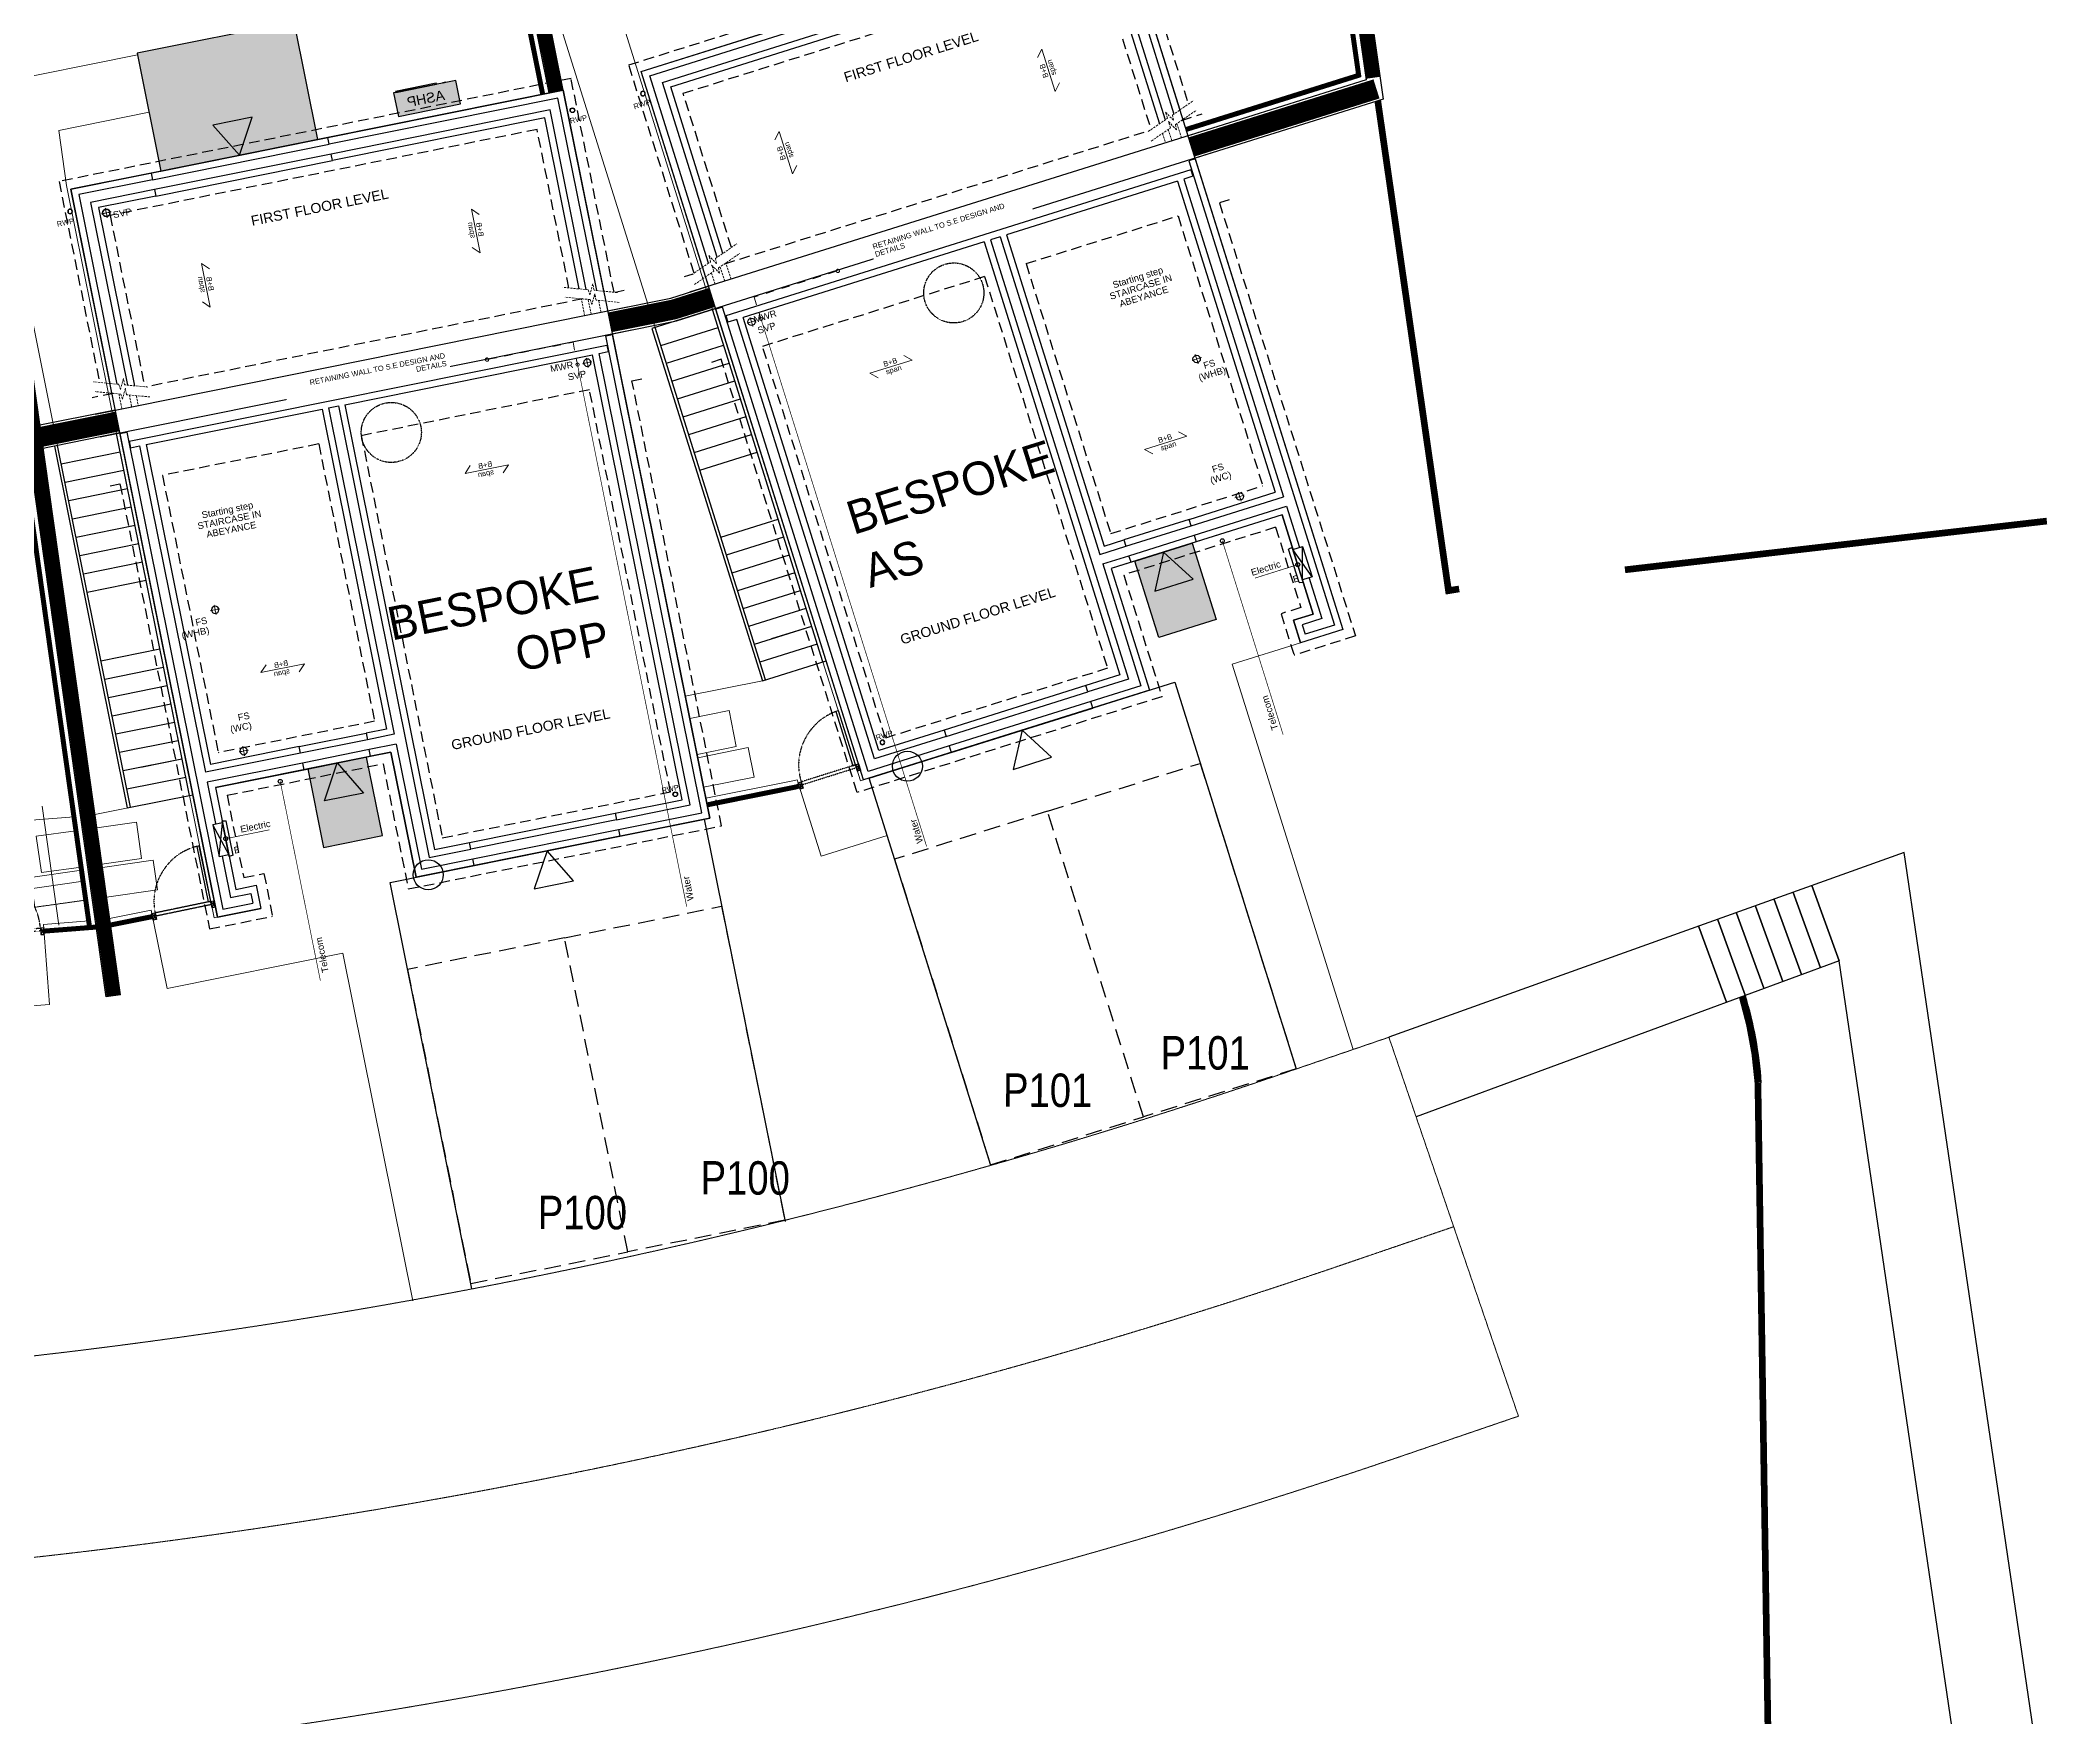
# Model space of a CAD drawing. Extents: x 287880777 to 288144713, y 62793326 to 63089570.
# Drawn here: x 288114459 to 288144713, y 62825629 to 62850759 of the extents above; entities that cross this region are included whole.
import ezdxf

# ---------------------------------------------------------------- set-up
doc = ezdxf.new("R2010")
doc.units = 0
doc.set_wipeout_variables(frame=1)
for name, pattern in [('CENTER', [2, 1.25, -0.25, 0.25, -0.25]), ('CENTER2', [28.575, 19.05, -3.175, 3.175, -3.175]), ('Dash', [6.35, 3.175, -3.175]), ('DASHED', [1.4, 0.7, -0.7]), ('DASHED2', [0.375, 0.25, -0.125]), ('HIDDEN', [9.525, 6.35, -3.175])]:
    doc.linetypes.add(name, pattern=pattern)
doc.layers.get('0').update_dxf_attribs({"color": 252})
for name, color, linetype, true_color in [('DD Boundary - Post and Wire fence', 140, 'Continuous', 0x06bfff), ('NAR DOOR OPENINGS', 140, 'Continuous', 0x00bfff), ('NAR EV CHARGING POINT', 3, 'Continuous', 0x00ff00), ('NAR HOUSE TYPE NAMES', 1, 'Continuous', 0xff0000), ('Wain-Services Run (Water', 145, 'Continuous', 0x3481b8)]:
    doc.layers.add(name, color=color, linetype=linetype, true_color=true_color)
for name, color, linetype in [('DD900_BOUNDARY FENCE 1800mm', 6, 'Continuous'), ('DD901_BANK PROPOSED', 74, 'Continuous'), ('DD904_PATHS', 2, 'Continuous'), ('NAR CYCLE STORES', 2, 'DASHED'), ('NAR DETAIL', 2, 'Continuous'), ('NAR EXTERNAL STEPS', 10, 'Continuous'), ('NAR EXTERNAL WALLS', 2, 'Continuous'), ('NAR PARKING', 7, 'DASHED2'), ('NAR PATIO', 3, 'Continuous'), ('NAR PRIVATE DRIVE', 6, 'Continuous'), ('NAR PRIVATE PATH HATCH', 8, 'Continuous'), ('NAR_SUBS_PLANS', 7, 'Continuous'), ('Wain-Drainage Foul', 6, 'Continuous'), ('Wain-Drainage Foul Text', 2, 'Continuous'), ('Wain-Electrics', 3, 'Continuous'), ('Wain-Foundation acessories', 9, 'Continuous'), ('Wain-Foundation Line', 9, 'Continuous'), ('Wain-Meter box', 9, 'Continuous'), ('Wain-RWP', 9, 'Continuous'), ('Wain-Services Run (Electric)', 10, 'Continuous'), ('Wain-Services Run (Telecom)', 190, 'Continuous'), ('Wain-Stair 1', 2, 'Continuous'), ('Wain-Stair numbers', 9, 'Continuous'), ('Wain-Wall (External)', 4, 'Continuous')]:
    doc.layers.add(name, color=color, linetype=linetype)
for name, color, linetype, lineweight in [('EXP - HIGHWAY CENTRELINE', 3, 'CENTER2', 18), ('EXP - PRIVATE CHANNEL', 3, 'DASHED2', 9), ('NAR BIN STORAGE', 2, 'Continuous', 0), ('NAR CBF', 34, 'FENCELINE2', 0), ('NAR M4(2)', 94, 'Continuous', 30), ('NAR PATHS', 3, 'Continuous', 0), ('Wain-Text', 2, 'Continuous', 25)]:
    doc.layers.add(name, color=color, linetype=linetype, lineweight=lineweight)
for name, color, linetype, lineweight, true_color in [('NAR Retaining Wall', 222, 'Continuous', 13, 0xcc0099), ('Wain-Mains Water Riser', 152, 'Continuous', 25, 0x2776bb), ('Wain-Mains Water Riser Text', 152, 'Continuous', 25, 0x2776bb)]:
    doc.layers.add(name, color=color, linetype=linetype, lineweight=lineweight, true_color=true_color)
doc.styles.add('DD Arial Narrow', font='ARIALN.TTF', dxfattribs={"height": 100})
doc.styles.get("Standard").update_dxf_attribs({"font": 'arial.ttf'})
doc.styles.add('XREF - ARCHITECT LAYOUT$0$DD Arial Narrow', font='ARIALN.TTF', dxfattribs={"height": 100})
doc.linetypes.add('FENCELINE2', pattern='A,0.25,-0.1,[132,ltypeshp.shx,S=0.1,R=0,X=-0.1,Y=0],-0.1,1', length=1.45)

# ---------------------------------------------------------------- blocks, each defined once
blk = doc.blocks.new('Drainage Pipe')
at = {"linetype": 'CENTER', "lineweight": 13, "ltscale": 20}
for p, q in [((-41681, 78687), (-41831, 78687)), ((-41756, 78762), (-41756, 78612))]:
    blk.add_line(p, q, dxfattribs=at)
blk.add_circle((-41756, 78687), 55)
blk = doc.blocks.new('RWP')
for radius in [35, 31.5]:
    blk.add_circle((35, 35), radius)
blk = doc.blocks.new('Span symbol - Beam & block')
at = {"linetype": 'Continuous', "lineweight": 13}
for p, q in [((-5342, 71790), (-6007, 71790)), ((-6007, 71790), (-5906, 71689)), ((-5442, 71890), (-5342, 71790))]:
    blk.add_line(p, q, dxfattribs=at)
at = {"insert": (-5770, 71896), "char_height": 80, "attachment_point": 1, "line_spacing_factor": 0.9}
blk.add_mtext('B+B\\Pspan', dxfattribs=at)
blk = doc.blocks.new('ASHP')
at = {"transparency": 33554457}
h = blk.add_hatch(color=256, dxfattribs=at)
h.dxf.hatch_style = 1
h.paths.add_polyline_path([(548853, -2506), (548853, -2866), (547903, -2866), (547903, -2506)])
at = {"flags": 128}
blk.add_lwpolyline([(548853, -2506), (548853, -2866), (547903, -2866), (547903, -2506)], close=True, dxfattribs=at)
for points in [[(548098, -2496), (548058, -2496), (548058, -2506), (548098, -2506)], [(548199, -2488), (548821, -2488), (548821, -2506), (548199, -2506)]]:
    blk.add_lwpolyline(points, close=True)
at = {"layer": 'Wain-Electrics', "lineweight": 0, "insert": (548112, -2609), "char_height": 150, "width": 2397.38, "attachment_point": 1, "line_spacing_factor": 0.9}
blk.add_mtext('\\A1;ASHP ', dxfattribs=at)
at = {"layer": 'Wain-Text', "lineweight": 0, "insert": (548112, -2609), "char_height": 150, "width": 2397.38, "attachment_point": 1, "line_spacing_factor": 0.9}
blk.add_mtext('\\A1;ASHP ', dxfattribs=at)
blk = doc.blocks.new('A$Cee92f38c')
at = {"layer": 'NAR M4(2)', "ltscale": 10, "transparency": 33554585}
h = blk.add_hatch(color=256, dxfattribs=at)
h.dxf.hatch_style = 1
h.paths.add_polyline_path([(0, 1.2), (0.9, 1.2), (0.9, 0), (0, 0)])
at = {"layer": 'NAR M4(2)', "ltscale": 0.25}
blk.add_lwpolyline([(0, 1.2), (0, 0), (0.9, 0), (0.9, 1.2)], close=True, dxfattribs=at)
blk = doc.blocks.new('A$C3d9247a0')
at = {"layer": 'NAR DOOR OPENINGS', "transparency": 33554610}
h = blk.add_hatch(color=256, dxfattribs=at)
h.dxf.hatch_style = 1
h.paths.add_polyline_path([(450, 1200), (150, 680), (750, 680)])
at = {"layer": 'NAR DOOR OPENINGS'}
blk.add_lwpolyline([(450, 1200), (150, 680), (750, 680)], close=True, dxfattribs=at)
at = {"layer": 'NAR M4(2)', "ltscale": 10, "transparency": 33554585, "xscale": -1000, "yscale": 1000, "zscale": 1000}
blk.add_blockref('A$Cee92f38c', (900, 0), dxfattribs=at)
blk = doc.blocks.new('A$C324e72f9')
at = {"layer": 'NAR DOOR OPENINGS', "transparency": 33554610}
h = blk.add_hatch(color=256, dxfattribs=at)
h.dxf.hatch_style = 1
h.paths.add_polyline_path([(1200, 0), (900, 520), (1500, 520)])
at = {"layer": 'NAR PRIVATE PATH HATCH', "transparency": 33554597}
h = blk.add_hatch(color=256, dxfattribs=at)
h.dxf.hatch_style = 1
h.paths.add_polyline_path([(2400, 0), (0, 0), (0, 1800), (2400, 1800)])
at = {"layer": 'NAR DOOR OPENINGS'}
blk.add_lwpolyline([(1200, 0), (900, 520), (1500, 520)], close=True, dxfattribs=at)
at = {"layer": 'NAR PATIO'}
blk.add_lwpolyline([(2400, 0), (0, 0), (0, 1800), (2400, 1800)], close=True, dxfattribs=at)
blk = doc.blocks.new('Wall mounted meter - Electric (Plan)')
blk.add_wipeout([(-7157, 85115), (-7157, 84635), (-7007, 84635), (-7007, 85115)])
for p, q in [((-7217, 85137), (-7157, 85147)), ((-7217, 85137), (-7217, 84613)), ((-7157, 85147), (-7157, 84603)), ((-7007, 85115), (-7157, 85115)), ((-7007, 84635), (-7007, 85115)), ((-7157, 84603), (-7217, 84613)), ((-7157, 84635), (-7007, 84635))]:
    blk.add_line(p, q)
at = {"color": 9}
for p, q in [((-7157, 85115), (-7007, 84635)), ((-7007, 85115), (-7157, 84635))]:
    blk.add_line(p, q, dxfattribs=at)
at = {"lineweight": 0, "insert": (-7368, 85117), "char_height": 100, "width": 133.81, "attachment_point": 1, "line_spacing_factor": 0.9}
blk.add_mtext('\\A1;\\pi78.42052,t378.42052;{\\fCalibri|b0|i0|c0|p34;E}', dxfattribs=at)

msp = doc.modelspace()

# ---------------------------------------------------------------- linework, layer by layer
at = {"layer": 'DD Boundary - Post and Wire fence', "linetype": 'DASHED', "ltscale": 500, "const_width": 100}
for points in [[(288134497, 62849854), (288135557, 62842514), (288135717, 62842540)], [(288138201, 62842827), (288144522, 62843557)]]:
    msp.add_lwpolyline(points, dxfattribs=at)
msp.add_lwpolyline([(288119787, 62809750), (288136407, 62817673, 0.293365), (288140365, 62824054), (288140193, 62835139, 0.055867), (288139956, 62836434, 0.055867)], format="xyb", dxfattribs=at)
at = {"layer": 'DD900_BOUNDARY FENCE 1800mm'}
for points in [[(288141001, 62838095), (288141412, 62836967)], [(288140156, 62837787), (288140566, 62836659)], [(288140438, 62837889), (288140848, 62836762)], [(288140719, 62837992), (288141130, 62836864)], [(288139592, 62837581), (288140003, 62836454)], [(288139874, 62837684), (288140284, 62836556)], [(288139310, 62837479), (288139721, 62836351)]]:
    msp.add_lwpolyline(points, dxfattribs=at)
at = {"layer": 'DD901_BANK PROPOSED', "ltscale": 100}
for p, q in [((288141412, 62836967), (288141001, 62838095)), ((288140566, 62836659), (288140156, 62837787)), ((288140848, 62836762), (288140438, 62837889)), ((288141130, 62836864), (288140719, 62837992)), ((288140003, 62836454), (288139592, 62837581)), ((288140284, 62836556), (288139874, 62837684)), ((288139721, 62836351), (288139310, 62837479))]:
    msp.add_line(p, q, dxfattribs=at)
msp.add_arc((288134297, 62834729), 5961, 3.9602, 16.8139, dxfattribs=at)
at = {"layer": 'DD904_PATHS', "ltscale": 0.3, "flags": 128}
for points in [[(288118157, 62793326), (288118480, 62799894, -0.263061), (288121635, 62804886), (288140392, 62814956, 0.31567), (288144627, 62823365), (288142386, 62838591)], [(288116959, 62793385), (288117282, 62799953, -0.263061), (288121067, 62805943), (288139824, 62816013, 0.315644), (288143440, 62823191), (288141412, 62836967)]]:
    msp.add_lwpolyline(points, format="xyb", dxfattribs=at)
for points in [[(288142386, 62838591), (288134664, 62835823)], [(288141412, 62836967), (288135073, 62834628)]]:
    msp.add_lwpolyline(points, dxfattribs=at)
at = {"layer": 'EXP - HIGHWAY CENTRELINE', "ltscale": 0.15, "flags": 128}
msp.add_lwpolyline([(288135635, 62832984), (288133973, 62832416, -0.098936), (288098232, 62827662), (288097971, 62827679)], format="xyb", dxfattribs=at)
at = {"layer": 'EXP - PRIVATE CHANNEL', "ltscale": 2.5, "flags": 128}
for points in [[(288134664, 62835823), (288133002, 62835254, -0.098936), (288098427, 62830656), (288098166, 62830673)], [(288136605, 62830145), (288134943, 62829577, -0.098936), (288098037, 62824669), (288097776, 62824686)]]:
    msp.add_lwpolyline(points, format="xyb", dxfattribs=at)
msp.add_lwpolyline([(288134664, 62835823), (288136605, 62830145)], dxfattribs=at)
at = {"layer": 'NAR BIN STORAGE'}
for points in [[(288124298, 62840060), (288124886, 62840178), (288124778, 62840717), (288124189, 62840599)], [(288124397, 62839570), (288125152, 62839722), (288125063, 62840163), (288124308, 62840011)], [(288115381, 62838418), (288115975, 62838502), (288115898, 62839046), (288115304, 62838962)], [(288115069, 62838373), (288114475, 62838289), (288114398, 62838834), (288114992, 62838918)], [(288115451, 62837922), (288116213, 62838030), (288116150, 62838476), (288115388, 62838368)], [(288115139, 62837878), (288114376, 62837771), (288114313, 62838216), (288115076, 62838324)]]:
    msp.add_lwpolyline(points, close=True, dxfattribs=at)
at = {"layer": 'NAR BIN STORAGE', "linetype": 'Dash', "ltscale": 0.025}
msp.add_lwpolyline([(288114376, 62837771), (288114376, 62837771), (288115139, 62837878), (288115139, 62837878)], dxfattribs=at)
at = {"layer": 'NAR CBF', "ltscale": 1200, "transparency": 33554687, "const_width": 75}
for points in [[(288131293, 62872497), (288132064, 62872495), (288133703, 62853803), (288134211, 62850236), (288131624, 62849424)], [(288121985, 62849953), (288120345, 62858079)], [(288115197, 62837466), (288112861, 62853985)], [(288125826, 62839587), (288125785, 62839574), (288124450, 62839305)], [(288114513, 62837413), (288115391, 62837481), (288116139, 62837631)]]:
    msp.add_lwpolyline(points, dxfattribs=at)
at = {"layer": 'NAR DETAIL', "flags": 128}
for points in [[(288126670, 62839904), (288126415, 62840715), (288126379, 62840703), (288126634, 62839892)], [(288126700, 62839808), (288126670, 62839904), (288126718, 62839919), (288126747, 62839823)], [(288125841, 62839539), (288125811, 62839634), (288125859, 62839649), (288125889, 62839554)], [(288117032, 62837760), (288117011, 62837858), (288117060, 62837868), (288117081, 62837770)], [(288116151, 62837577), (288116130, 62837675), (288116179, 62837685), (288116199, 62837587)], [(288114517, 62837364), (288114509, 62837463), (288114459, 62837459), (288114467, 62837360)]]:
    msp.add_lwpolyline(points, close=True, dxfattribs=at)
at = {"layer": 'NAR DETAIL', "linetype": 'DASHED', "ltscale": 0.005, "flags": 128}
for points in [[(288126670, 62839904), (288125859, 62839649), (288125872, 62839607), (288126683, 62839862)], [(288117011, 62837858), (288116179, 62837685), (288116188, 62837642), (288117020, 62837815)], [(288113612, 62837394), (288114459, 62837459), (288114463, 62837416), (288113615, 62837351)]]:
    msp.add_lwpolyline(points, close=True, dxfattribs=at)
at = {"layer": 'NAR DETAIL', "flags": 128}
for points in [[(288126670, 62839904), (288126747, 62839823)], [(288126718, 62839919), (288126700, 62839808)], [(288125811, 62839634), (288125889, 62839554)], [(288125859, 62839649), (288125841, 62839539)], [(288117011, 62837858), (288117081, 62837770)], [(288117060, 62837868), (288117032, 62837760)], [(288116130, 62837675), (288116199, 62837587)], [(288116179, 62837685), (288116151, 62837577)], [(288114459, 62837459), (288114517, 62837364)], [(288114509, 62837463), (288114467, 62837360)]]:
    msp.add_lwpolyline(points, dxfattribs=at)
at = {"layer": 'NAR DETAIL', "linetype": 'DASHED', "ltscale": 0.2}
for centre, start, end in [((288126670, 62839904), 109.8442, 197.4243), ((288117011, 62837858), 104.1332, 191.7133), ((288113612, 62837394), 4.3861, 91.9662)]:
    msp.add_arc(centre, 850, start, end, dxfattribs=at)
at = {"layer": 'NAR DOOR OPENINGS'}
for points in [[(288129167, 62840423), (288129036, 62839837), (288129609, 62840017)], [(288122051, 62838615), (288121859, 62838047), (288122448, 62838165)]]:
    msp.add_lwpolyline(points, close=True, dxfattribs=at)
at = {"layer": 'NAR EV CHARGING POINT'}
for centre in [(288127450, 62839884), (288120271, 62838257)]:
    msp.add_circle(centre, 225, dxfattribs=at)
at = {"layer": 'NAR EXTERNAL STEPS'}
for points in [[(288126232, 62841464), (288124576, 62846741), (288123622, 62846441), (288125278, 62841165)], [(288126185, 62841450), (288124529, 62846726)], [(288125326, 62841180), (288123670, 62846456)], [(288123754, 62846189), (288124613, 62846459)], [(288123838, 62845922), (288124696, 62846191)], [(288123922, 62845655), (288124780, 62845924)], [(288124005, 62845388), (288124864, 62845657)], [(288124089, 62845121), (288124948, 62845390)], [(288124173, 62844853), (288125032, 62845123)], [(288116741, 62839456), (288115649, 62844877), (288114669, 62844680), (288115761, 62839259)], [(288116692, 62839446), (288115600, 62844867)], [(288124257, 62844586), (288125116, 62844856)], [(288115810, 62839269), (288114718, 62844690)], [(288114773, 62844415), (288115656, 62844593)], [(288124341, 62844319), (288125200, 62844589)], [(288114829, 62844141), (288115711, 62844318)], [(288114884, 62843866), (288115766, 62844044)], [(288114939, 62843592), (288115821, 62843769)], [(288124655, 62843317), (288125514, 62843587)], [(288114994, 62843317), (288115877, 62843495)], [(288124739, 62843050), (288125598, 62843320)], [(288115050, 62843043), (288115932, 62843220)], [(288115105, 62842768), (288115987, 62842946)], [(288124823, 62842783), (288125682, 62843052)], [(288115160, 62842494), (288116042, 62842671)], [(288124907, 62842516), (288125766, 62842785)], [(288124991, 62842249), (288125849, 62842518)], [(288125074, 62841981), (288125933, 62842251)], [(288125158, 62841714), (288126017, 62841984)], [(288125242, 62841447), (288126101, 62841717)], [(288125418, 62841796), (288126017, 62841984)], [(288115367, 62841464), (288116250, 62841642)], [(288125278, 62841165), (288126232, 62841464)], [(288115423, 62841190), (288116305, 62841368)], [(288115478, 62840916), (288116360, 62841093)], [(288115533, 62840641), (288116416, 62840819)], [(288115589, 62840367), (288116471, 62840544)], [(288115644, 62840092), (288116526, 62840270)], [(288115699, 62839818), (288116581, 62839995)], [(288115966, 62839871), (288116581, 62839995)], [(288115754, 62839543), (288116637, 62839721)], [(288115761, 62839259), (288116741, 62839456)]]:
    msp.add_lwpolyline(points, dxfattribs=at)
at = {"layer": 'NAR EXTERNAL WALLS'}
for points in [[(288131293, 62872812), (288132352, 62872809), (288134016, 62853839), (288134579, 62849880), (288131759, 62848995)], [(288131293, 62872597), (288132155, 62872595), (288133803, 62853814), (288134322, 62850166), (288131654, 62849329)], [(288122083, 62849972), (288120508, 62857791), (288112272, 62856076), (288101122, 62856103)], [(288122293, 62850015), (288120676, 62858046), (288112250, 62856291), (288101123, 62856318)], [(288115445, 62836428), (288112960, 62853999), (288112517, 62856127)], [(288115658, 62836457), (288113193, 62853886), (288112718, 62856169)], [(288122960, 62846706), (288123904, 62846897), (288124472, 62847075)], [(288123029, 62846363), (288123991, 62846557), (288124576, 62846741)], [(288115580, 62845220), (288114353, 62844973), (288112988, 62844869)], [(288115649, 62844877), (288114401, 62844626), (288113015, 62844520)], [(288115658, 62836457), (288115445, 62836428)]]:
    msp.add_lwpolyline(points, dxfattribs=at)
at = {"layer": 'NAR PARKING', "ltscale": 1000}
for points in [[(288131838, 62839927), (288133275, 62835348), (288130985, 62834629), (288129548, 62839209)], [(288127258, 62838490), (288128695, 62833910), (288130985, 62834629), (288129548, 62839209)], [(288124666, 62837786), (288125614, 62833080), (288123261, 62832607), (288122313, 62837312)], [(288119961, 62836838), (288120908, 62832133), (288123261, 62832607), (288122313, 62837312)]]:
    msp.add_lwpolyline(points, close=True, dxfattribs=at)
at = {"layer": 'NAR PATHS'}
for points in [[(288115913, 62850543), (288113728, 62850103), (288113965, 62848431), (288114718, 62844690), (288115600, 62844867), (288114852, 62848583), (288114735, 62849408), (288116087, 62849683)], [(288133341, 62841733), (288132316, 62841411), (288134127, 62835639)], [(288126185, 62841450), (288125278, 62841165), (288124122, 62840932), (288124430, 62839403)], [(288126185, 62841450), (288126745, 62839663), (288126793, 62839678)], [(288127147, 62838846), (288126156, 62838535), (288125796, 62839682), (288125760, 62839671), (288124430, 62839403)], [(288113581, 62837139), (288113631, 62837143), (288113488, 62839010), (288114963, 62839123), (288115183, 62837565), (288114505, 62837513), (288114597, 62836314), (288113562, 62836235)], [(288114738, 62837502), (288114486, 62839284)], [(288114208, 62838034), (288115099, 62838161)]]:
    msp.add_lwpolyline(points, dxfattribs=at)
at = {"layer": 'NAR PRIVATE DRIVE'}
for points in [[(288128698, 62833903), (288126877, 62839704), (288131457, 62841142), (288131457, 62841142), (288133275, 62835348)], [(288120924, 62832052), (288119698, 62838141), (288124404, 62839089), (288124404, 62839089), (288125617, 62833064)]]:
    msp.add_lwpolyline(points, dxfattribs=at)
at = {"layer": 'NAR Retaining Wall', "linetype": 'DASHED', "ltscale": 250}
for points, const_width in [([(288131293, 62872704), (288132253, 62872701), (288133910, 62853826), (288134426, 62850199)], 200), ([(288122188, 62849994), (288120592, 62857918), (288112261, 62856183), (288101122, 62856211)], 200), ([(288115552, 62836442), (288113077, 62853943), (288112617, 62856148)], 200), ([(288131706, 62849162), (288134478, 62850032)], 300), ([(288122994, 62846535), (288123948, 62846727), (288124524, 62846908)], 300), ([(288115615, 62845049), (288114377, 62844800), (288113002, 62844694)], 300)]:
    msp.add_lwpolyline(points, dxfattribs=dict(at, const_width=const_width))
at = {"layer": 'Wain-Foundation Line', "linetype": 'HIDDEN', "ltscale": 25}
for p, q in [((288123275, 62850392), (288130741, 62852735)), ((288130741, 62852735), (288131660, 62849805)), ((288124089, 62849967), (288130315, 62851921)), ((288130315, 62851921), (288131099, 62849422)), ((288122410, 62850190), (288114739, 62848645)), ((288123055, 62846985), (288122410, 62850190)), ((288124253, 62847273), (288123275, 62850392)), ((288124814, 62847656), (288124089, 62849967)), ((288131557, 62849561), (288131865, 62849657)), ((288121901, 62849425), (288115504, 62848137)), ((288122379, 62847051), (288121901, 62849425)), ((288114739, 62848645), (288115345, 62845635)), ((288115504, 62848137), (288116021, 62845569)), ((288131505, 62848129), (288132774, 62844085)), ((288132269, 62848369), (288132125, 62848324)), ((288132125, 62848324), (288134162, 62841835)), ((288124111, 62847223), (288124240, 62847264)), ((288124530, 62847355), (288124548, 62847361)), ((288128607, 62847220), (288125279, 62846175)), ((288128607, 62847220), (288130449, 62841351)), ((288122774, 62846924), (288122755, 62846920)), ((288123204, 62847011), (288123071, 62846984)), ((288124659, 62845981), (288124515, 62845935)), ((288126696, 62839491), (288124659, 62845981)), ((288127121, 62840306), (288125279, 62846175)), ((288123323, 62845657), (288123471, 62845687)), ((288124665, 62838990), (288123323, 62845657)), ((288115553, 62845470), (288115237, 62845406)), ((288123900, 62839499), (288122685, 62845529)), ((288119266, 62844841), (288120481, 62838810)), ((288118629, 62844712), (288116289, 62844241)), ((288118629, 62844712), (288119466, 62840557)), ((288116289, 62844241), (288117125, 62840086)), ((288115503, 62844083), (288115652, 62844113)), ((288115652, 62844113), (288116994, 62837445)), ((288130496, 62843370), (288132774, 62844085)), ((288132966, 62843464), (288130691, 62842750)), ((288132966, 62843464), (288133344, 62842262)), ((288130691, 62842750), (288131264, 62840925)), ((288133344, 62842262), (288133048, 62842169)), ((288133048, 62842169), (288133243, 62841546)), ((288134162, 62841835), (288133243, 62841546)), ((288130449, 62841351), (288127121, 62840306)), ((288131264, 62840925), (288126696, 62839491)), ((288119466, 62840557), (288117125, 62840086)), ((288117256, 62839449), (288119594, 62839920)), ((288119594, 62839920), (288119972, 62838045)), ((288117256, 62839449), (288117505, 62838214)), ((288120481, 62838810), (288123900, 62839499)), ((288119972, 62838045), (288124665, 62838990)), ((288117505, 62838214), (288117809, 62838275)), ((288117809, 62838275), (288117938, 62837635)), ((288116994, 62837445), (288117938, 62837635))]:
    msp.add_line(p, q, dxfattribs=at)
at = {"layer": 'Wain-Mains Water Riser', "lineweight": 0}
for centre in [(288125256, 62846587), (288122507, 62845901)]:
    msp.add_circle(centre, 25, dxfattribs=at)
at = {"layer": 'Wain-Mains Water Riser Text', "linetype": 'DASHED', "lineweight": 0, "ltscale": 175}
for points in [[(288126385, 62847299), (288125154, 62846913), (288125256, 62846587)], [(288121175, 62845981), (288122440, 62846236), (288122507, 62845901)]]:
    msp.add_lwpolyline(points, dxfattribs=at)
at = {"layer": 'Wain-Mains Water Riser Text', "lineweight": 0}
for centre in [(288126408, 62847306), (288121151, 62845976)]:
    msp.add_circle(centre, 25, dxfattribs=at)
at = {"layer": 'Wain-Mains Water Riser Text', "linetype": 'DASHED', "lineweight": 0, "ltscale": 175}
for centre in [(288126408, 62847306), (288121151, 62845976)]:
    msp.add_circle(centre, 25, dxfattribs=at)
at = {"layer": 'Wain-Services Run (Electric)', "const_width": 10}
msp.add_lwpolyline([(288117236, 62838798), (288117892, 62838931)], dxfattribs=at)
at = {"layer": 'Wain-Services Run (Telecom)', "const_width": 10}
for points in [[(288132168, 62843262), (288133079, 62840357)], [(288118053, 62839657), (288118654, 62836672)]]:
    msp.add_lwpolyline(points, dxfattribs=at)
at = {"layer": 'Wain-Services Run (Telecom)'}
for centre in [(288132168, 62843262), (288118053, 62839657)]:
    msp.add_circle(centre, 29, dxfattribs=at)
at = {"layer": 'Wain-Services Run (Water', "const_width": 10}
for points in [[(288125256, 62846587), (288127738, 62838681)], [(288122507, 62845901), (288124143, 62837778)]]:
    msp.add_lwpolyline(points, dxfattribs=at)
at = {"layer": 'Wain-Stair 1', "linetype": 'HIDDEN', "lineweight": 9, "ltscale": 5}
for p, q in [((288131273, 62849366), (288131317, 62849223)), ((288131359, 62849425), (288131413, 62849253)), ((288131488, 62849513), (288131556, 62849298)), ((288131577, 62849574), (288131654, 62849329)), ((288124472, 62847075), (288124427, 62847218)), ((288124569, 62847105), (288124515, 62847278)), ((288124713, 62847150), (288124645, 62847366)), ((288124808, 62847180), (288124731, 62847425)), ((288122614, 62846637), (288122563, 62846889)), ((288122712, 62846657), (288122667, 62846878)), ((288122859, 62846686), (288122823, 62846864)), ((288122960, 62846706), (288122930, 62846853)), ((288115529, 62845472), (288115580, 62845220)), ((288115636, 62845462), (288115681, 62845241)), ((288115792, 62845447), (288115828, 62845270)), ((288115896, 62845437), (288115926, 62845290))]:
    msp.add_line(p, q, dxfattribs=at)
for points in [[(288131059, 62849394), (288131348, 62849592), (288131318, 62849685), (288131435, 62849562), (288131421, 62849641), (288131738, 62849858)], [(288131104, 62849251), (288131393, 62849449), (288131363, 62849542), (288131480, 62849419), (288131466, 62849498), (288131783, 62849715)], [(288124213, 62847246), (288124502, 62847443), (288124473, 62847536), (288124589, 62847414), (288124575, 62847492), (288124892, 62847710)], [(288124258, 62847102), (288124547, 62847300), (288124517, 62847393), (288124634, 62847271), (288124620, 62847349), (288124937, 62847567)], [(288123104, 62846981), (288122755, 62847015), (288122736, 62847110), (288122693, 62846947), (288122668, 62847022), (288122285, 62847060)], [(288123133, 62846834), (288122785, 62846867), (288122766, 62846963), (288122723, 62846800), (288122697, 62846875), (288122315, 62846913)], [(288116070, 62845564), (288115721, 62845598), (288115703, 62845694), (288115660, 62845530), (288115634, 62845606), (288115251, 62845644)], [(288116100, 62845417), (288115751, 62845451), (288115732, 62845547), (288115689, 62845383), (288115664, 62845459), (288115281, 62845497)]]:
    msp.add_lwpolyline(points, dxfattribs=at)
at = {"layer": 'Wain-Wall (External)'}
for p, q in [((288130576, 62852420), (288131444, 62849656)), ((288130643, 62852549), (288131532, 62849717)), ((288130412, 62852107), (288131228, 62849509)), ((288130478, 62852232), (288131314, 62849568)), ((288123461, 62850295), (288126896, 62851373)), ((288123590, 62850228), (288126927, 62851275)), ((288123778, 62850130), (288126971, 62851132)), ((288123903, 62850064), (288127001, 62851036)), ((288124382, 62847361), (288123461, 62850295)), ((288124470, 62847421), (288123590, 62850228)), ((288122293, 62850015), (288118764, 62849304)), ((288122213, 62849894), (288118784, 62849204)), ((288122794, 62847011), (288122213, 62849894)), ((288122900, 62847000), (288122293, 62850015)), ((288124600, 62847509), (288123778, 62850130)), ((288124686, 62847568), (288123903, 62850064)), ((288122096, 62849718), (288118814, 62849057)), ((288122017, 62849600), (288118834, 62848959)), ((288122534, 62847036), (288122017, 62849600)), ((288122638, 62847025), (288122096, 62849718)), ((288131940, 62849419), (288124185, 62846985)), ((288132045, 62849085), (288124290, 62846651)), ((288131762, 62848985), (288131664, 62848955)), ((288131762, 62848985), (288133975, 62841932)), ((288116117, 62848771), (288114914, 62848529)), ((288131696, 62848818), (288124729, 62846631)), ((288131726, 62848723), (288131593, 62848681)), ((288131593, 62848681), (288133086, 62843922)), ((288131664, 62848955), (288133847, 62841999)), ((288131696, 62848818), (288131726, 62848723)), ((288114914, 62848529), (288115500, 62845619)), ((288116138, 62848671), (288115035, 62848449)), ((288115035, 62848449), (288115607, 62845609)), ((288116167, 62848524), (288115211, 62848331)), ((288116187, 62848426), (288115329, 62848253)), ((288131497, 62848651), (288128933, 62847846)), ((288131497, 62848651), (288132961, 62843988)), ((288115211, 62848331), (288115762, 62845594)), ((288115329, 62848253), (288115867, 62845584)), ((288128838, 62847816), (288128694, 62847771)), ((288128694, 62847771), (288130761, 62841188)), ((288128838, 62847816), (288130331, 62843057)), ((288128933, 62847846), (288130396, 62843183)), ((288128599, 62847741), (288124988, 62846608)), ((288128599, 62847741), (288130635, 62841253)), ((288115286, 62845161), (288123254, 62846766)), ((288124677, 62846762), (288124579, 62846731)), ((288126793, 62839678), (288124579, 62846731)), ((288126860, 62839806), (288124677, 62846762)), ((288124729, 62846631), (288124759, 62846536)), ((288124892, 62846578), (288124759, 62846536)), ((288126958, 62839994), (288124892, 62846578)), ((288127024, 62840120), (288124988, 62846608)), ((288115355, 62844818), (288123323, 62846422)), ((288122930, 62846333), (288123031, 62846353)), ((288124369, 62839187), (288122930, 62846333)), ((288124490, 62839106), (288123031, 62846353)), ((288115789, 62844752), (288122948, 62846194)), ((288119022, 62845301), (288122732, 62846049)), ((288124075, 62839382), (288122732, 62846049)), ((288122830, 62846068), (288122968, 62846096)), ((288124193, 62839304), (288122830, 62846068)), ((288122948, 62846194), (288122968, 62846096)), ((288116044, 62844702), (288118679, 62845232)), ((288118679, 62845232), (288119644, 62840441)), ((288118777, 62845252), (288118924, 62845282)), ((288118777, 62845252), (288119761, 62840363)), ((288118924, 62845282), (288120286, 62838517)), ((288119022, 62845301), (288120364, 62838635)), ((288115651, 62844867), (288115752, 62844888)), ((288115651, 62844867), (288117111, 62837620)), ((288115752, 62844888), (288117191, 62837741)), ((288115789, 62844752), (288115809, 62844654)), ((288115809, 62844654), (288115946, 62844682)), ((288115946, 62844682), (288116931, 62839793)), ((288116044, 62844702), (288117009, 62839910)), ((288131670, 62843583), (288132961, 62843988)), ((288131700, 62843487), (288133086, 62843922)), ((288131745, 62843344), (288133131, 62843779)), ((288133064, 62843650), (288131776, 62843246)), ((288133064, 62843650), (288133530, 62842164)), ((288133131, 62843779), (288133659, 62842097)), ((288130396, 62843183), (288130694, 62843276)), ((288130331, 62843057), (288130724, 62843181)), ((288130376, 62842914), (288130769, 62843038)), ((288130800, 62842940), (288130504, 62842847)), ((288130376, 62842914), (288130949, 62841090)), ((288130504, 62842847), (288131077, 62841022)), ((288133530, 62842164), (288133234, 62842072)), ((288133234, 62842072), (288133341, 62841733)), ((288133659, 62842097), (288133363, 62842004)), ((288133975, 62841932), (288133341, 62841733)), ((288133363, 62842004), (288133408, 62841861)), ((288133847, 62841999), (288133408, 62841861)), ((288130635, 62841253), (288130122, 62841092)), ((288130761, 62841188), (288130152, 62840997)), ((288130949, 62841090), (288130197, 62840854)), ((288131077, 62841022), (288130228, 62840756)), ((288119644, 62840441), (288119338, 62840379)), ((288119761, 62840363), (288119358, 62840281)), ((288119791, 62840216), (288119387, 62840134)), ((288119791, 62840216), (288120169, 62838341)), ((288128030, 62840331), (288126958, 62839994)), ((288128000, 62840426), (288127024, 62840120)), ((288118355, 62840079), (288116931, 62839793)), ((288118384, 62839932), (288116960, 62839646)), ((288118335, 62840177), (288117009, 62839910)), ((288119407, 62840034), (288119711, 62840095)), ((288119711, 62840095), (288120088, 62838220)), ((288128106, 62840090), (288126793, 62839678)), ((288128075, 62840188), (288126860, 62839806)), ((288116960, 62839646), (288117308, 62837918)), ((288117081, 62839565), (288118404, 62839832)), ((288117081, 62839565), (288117389, 62838039)), ((288123071, 62839180), (288124075, 62839382)), ((288123091, 62839082), (288124193, 62839304)), ((288123121, 62838935), (288124369, 62839187)), ((288123141, 62838835), (288124490, 62839106)), ((288120364, 62838635), (288120891, 62838741)), ((288120088, 62838220), (288120961, 62838396)), ((288120169, 62838341), (288120941, 62838496)), ((288120286, 62838517), (288120911, 62838643)), ((288117389, 62838039), (288117692, 62838100)), ((288117692, 62838100), (288117762, 62837752)), ((288117191, 62837741), (288117642, 62837832)), ((288117308, 62837918), (288117612, 62837979)), ((288117612, 62837979), (288117642, 62837832)), ((288117111, 62837620), (288117762, 62837752))]:
    msp.add_line(p, q, dxfattribs=at)
for points in [[(288118764, 62849304), (288116117, 62848771), (288116138, 62848671), (288118784, 62849204)], [(288118814, 62849057), (288116167, 62848524), (288116187, 62848426), (288118834, 62848959)], [(288130724, 62843181), (288131700, 62843487), (288131670, 62843583), (288130694, 62843276)], [(288130769, 62843038), (288131745, 62843344), (288131776, 62843246), (288130800, 62842940)], [(288128030, 62840331), (288130152, 62840997), (288130122, 62841092), (288128000, 62840426)], [(288128106, 62840090), (288130228, 62840756), (288130197, 62840854), (288128075, 62840188)], [(288119358, 62840281), (288118355, 62840079), (288118335, 62840177), (288119338, 62840379)], [(288119387, 62840134), (288118384, 62839932), (288118404, 62839832), (288119407, 62840034)], [(288123091, 62839082), (288120911, 62838643), (288120891, 62838741), (288123071, 62839180)], [(288123141, 62838835), (288120961, 62838396), (288120941, 62838496), (288123121, 62838935)]]:
    msp.add_lwpolyline(points, close=True, dxfattribs=at)

# ---------------------------------------------------------------- block references
at = {"layer": 'NAR DETAIL', "xscale": -1, "rotation": 11.38516352696693}
msp.add_blockref('ASHP', (288657310, 62960774), dxfattribs=at)
at = {"layer": 'NAR M4(2)', "rotation": 17.42431699604971}
msp.add_blockref('A$C3d9247a0', (288131218, 62841813), dxfattribs=at)
at = {"layer": 'NAR M4(2)', "xscale": -1, "rotation": 11.38516352696693}
msp.add_blockref('A$C3d9247a0', (288119584, 62838845), dxfattribs=at)
at = {"layer": 'NAR PATIO', "xscale": -1, "rotation": 11.38516352696693}
msp.add_blockref('A$C324e72f9', (288118617, 62849275), dxfattribs=at)
at = {"layer": 'Wain-Drainage Foul', "lineweight": 0}
for p, rotation in [((288046551, 62791707), 281.3851635269669), ((288062541, 62783140), 287.4243169960497), ((288069211, 62782583), 287.4243169960497), ((288069027, 62906498), 197.4243169960496)]:
    msp.add_blockref('Drainage Pipe', p, dxfattribs=dict(at, rotation=rotation))
at = {"layer": 'Wain-Drainage Foul', "lineweight": 0, "xscale": -1}
for p, rotation in [((288200828, 62822773), 101.3851635269667), ((288208035, 62820529), 101.3851635269667), ((288202459, 62816827), 101.3851635269667), ((288142906, 62925493), 191.3851635269669)]:
    msp.add_blockref('Drainage Pipe', p, dxfattribs=dict(at, rotation=rotation))
at = {"layer": 'Wain-Foundation acessories'}
for p, rotation in [((288192423, 62875988), 107.4243169960497), ((288154114, 62779074), 17.42431699604971), ((288158230, 62777933), 17.42431699604971)]:
    msp.add_blockref('Span symbol - Beam & block', p, dxfattribs=dict(at, rotation=rotation))
at = {"layer": 'Wain-Foundation acessories', "xscale": -1}
for p, rotation in [((288049486, 62839295), 281.3851635269669), ((288045442, 62838481), 281.3851635269669), ((288129756, 62772838), 11.38516352696693), ((288126698, 62769855), 11.38516352696693)]:
    msp.add_blockref('Span symbol - Beam & block', p, dxfattribs=dict(at, rotation=rotation))
at = {"layer": 'Wain-RWP', "xscale": -1}
for p, rotation in [((288123510, 62850006), 107.4243169960495), ((288114932, 62848237), 101.3851635269667), ((288127052, 62840197), 287.4243169960497)]:
    msp.add_blockref('RWP', p, dxfattribs=dict(at, rotation=rotation))
at = {"layer": 'Wain-RWP'}
for p, rotation in [((288122390, 62849739), 281.3851635269669), ((288124013, 62839436), 101.3851635269669)]:
    msp.add_blockref('RWP', p, dxfattribs=dict(at, rotation=rotation))

# ---------------------------------------------------------------- texts
at = {"layer": 'NAR HOUSE TYPE NAMES', "char_height": 500, "style": 'DD Arial Narrow'}
for s, insert, attachment_point, rotation in [('{\\fGill Sans MT|b0|i0|c0|p34;BESPOKE AS}', (288126491, 62843825, 0), 1, 17.4243), ('{\\fGill Sans MT|b0|i0|c0|p34;BESPOKE \\POPP}', (288122756, 62842886, 0), 3, 11.3852)]:
    msp.add_mtext_dynamic_manual_height_columns(s, width=2588.93, gutter_width=12.5, heights=[0], dxfattribs=dict(at, insert=insert, attachment_point=attachment_point, rotation=rotation))
at = {"layer": 'NAR PARKING', "char_height": 500, "attachment_point": 3, "rotation": 359.7932, "style": 'XREF - ARCHITECT LAYOUT$0$DD Arial Narrow'}
for s, insert in [('P101', (288132581, 62835837)), ('P101', (288130221, 62835277)), ('P100', (288125690, 62833963)), ('P100', (288123250, 62833444))]:
    msp.add_mtext_dynamic_manual_height_columns(s, width=1066.24, gutter_width=500, heights=[0], dxfattribs=dict(at, insert=insert))
at = {"layer": 'Wain-Drainage Foul Text', "char_height": 100, "line_spacing_factor": 0.9}
for s, insert, attachment_point, rotation in [('\\A1;{\\fArial|b0|i0|c0|p34;SVP}', (288115813, 62848248), 3, 11.3852), ('\\A1;{\\fArial|b0|i0|c0|p34;SVP}', (288125192, 62846456), 1, 17.4243), ('\\A1;\\pi-79.87722;FS\\P\\pi-202.72851;(WHB)', (288131949, 62845954), 1, 17.4243), ('\\A1;{\\fArial|b0|i0|c0|p34;SVP}', (288122626, 62845817), 3, 11.3852), ('\\A1;\\pi-79.87722;FS\\P\\pi-156.13915;(WC)', (288132078, 62844399), 1, 17.4243), ('\\A1;FS\\P(WHB)', (288116948, 62842121), 3, 11.3852), ('\\A1;FS\\P(WC)', (288117584, 62840696), 3, 11.3852)]:
    msp.add_mtext(s, dxfattribs=dict(at, insert=insert, attachment_point=attachment_point, rotation=rotation))
at = {"layer": 'Wain-Mains Water Riser Text', "lineweight": 0, "char_height": 100, "line_spacing_factor": 0.9}
for s, insert, attachment_point, rotation in [('MWR', (288125469, 62846724, 0), 3, 17.4243), ('\\pi-168.48568;MWR', (288122255, 62845918, 0), 1, 11.3852)]:
    msp.add_mtext(s, dxfattribs=dict(at, insert=insert, attachment_point=attachment_point, rotation=rotation))
at = {"layer": 'Wain-RWP', "char_height": 80, "line_spacing_factor": 0.9}
for insert, attachment_point, rotation in [((288122657, 62849565), 9, 11.3852), ((288123360, 62849725), 7, 17.4243), ((288114970, 62848017), 9, 11.3852), ((288126990, 62840271, 0), 7, 17.4243), ((288124032, 62839531, 0), 9, 11.3852)]:
    msp.add_mtext('RWP', dxfattribs=dict(at, insert=insert, attachment_point=attachment_point, rotation=rotation))
at = {"layer": 'Wain-Services Run (Electric)'}
msp.add_text('Electric ', height=100, rotation=11.3852, dxfattribs=at).set_placement((288117465, 62838888, 0))
at = {"layer": 'Wain-Services Run (Telecom)'}
for rotation, p in [(107.4243, (288133007, 62840443, 0)), (101.3852, (288118780, 62836803, 0))]:
    msp.add_text('Telecom', height=100, rotation=rotation, dxfattribs=at).set_placement(p)
at = {"layer": 'Wain-Services Run (Water'}
for rotation, p in [(107.4243, (288127688, 62838747, 0)), (101.3852, (288124251, 62837879, 0))]:
    msp.add_text('Water', height=100, rotation=rotation, dxfattribs=at).set_placement(p)
at = {"layer": 'Wain-Stair numbers', "char_height": 100, "width": 1584.27, "attachment_point": 2, "line_spacing_factor": 0.9}
for insert, rotation in [((288130887, 62847256), 17.4243), ((288117251, 62843773), 11.3852)]:
    msp.add_mtext('Starting step \\PSTAIRCASE IN ABEYANCE', dxfattribs=dict(at, insert=insert, rotation=rotation))
at = {"layer": 'Wain-Wall (External)', "insert": (288117273, 62838655), "char_height": 100, "width": 133.81, "attachment_point": 1, "rotation": 11.3852, "line_spacing_factor": 0.9}
msp.add_mtext('\\A1;\\pi78.42052,t378.42052;{\\fCalibri|b0|i0|c0|p34;E}', dxfattribs=at)

# ---------------------------------------------------------------- next in the draw order: block references
at = {"layer": 'Wain-Meter box', "xscale": -1, "rotation": 197.4243169960496}
msp.add_blockref('Wall mounted meter - Electric (Plan)', (288114711, 62926027), dxfattribs=at)

# ---------------------------------------------------------------- next in the draw order: texts
at = {"layer": 'Wain-Wall (External)', "char_height": 150, "width": 2743.79, "line_spacing_factor": 0.9, "bg_fill": 2}
for s, insert, attachment_point, rotation in [('FIRST FLOOR LEVEL', (288126482, 62850273), 1, 17.4243), ('FIRST FLOOR LEVEL', (288119657, 62848540), 3, 11.3852), ('GROUND FLOOR LEVEL', (288127326, 62841848), 1, 17.4243), ('GROUND FLOOR LEVEL', (288122977, 62840751), 3, 11.3852)]:
    msp.add_mtext(s, dxfattribs=dict(at, insert=insert, attachment_point=attachment_point, rotation=rotation))
at = {"layer": 'Wain-Wall (External)', "char_height": 80, "width": 2415.88, "line_spacing_factor": 0.9, "bg_fill": 3, "box_fill_scale": 1.5, "bg_fill_color": 256, "bg_fill_transparency": 0}
for insert, attachment_point, rotation in [((288126918, 62847704), 1, 17.4243), ((288120513, 62846079), 3, 11.3852)]:
    msp.add_mtext('RETAINING WALL TO S.E DESIGN AND DETAILS', dxfattribs=dict(at, insert=insert, attachment_point=attachment_point, rotation=rotation))

# ---------------------------------------------------------------- next in the draw order: wipeouts: each hides what was drawn before it
msp.add_wipeout([(288117283, 62838563), (288117188, 62839034), (288117041, 62839004), (288117136, 62838533)]).dxf.layer = 'Wain-Wall (External)'

# ---------------------------------------------------------------- next in the draw order: linework, layer by layer
at = {"layer": 'Defpoints'}
for points in [[(288123461, 62850295), (288130643, 62852549), (288133975, 62841932), (288133341, 62841733), (288133234, 62842072), (288133530, 62842164), (288133064, 62843650), (288130504, 62842847), (288131077, 62841022), (288126793, 62839678)], [(288114914, 62848529), (288122293, 62850015), (288124490, 62839106), (288120088, 62838220), (288119711, 62840095), (288117081, 62839565), (288117389, 62838039), (288117692, 62838100), (288117762, 62837752), (288117111, 62837620)]]:
    msp.add_lwpolyline(points, close=True, dxfattribs=at)
at = {"layer": 'NAR CYCLE STORES'}
for centre in [(288128145, 62846975), (288119717, 62844885)]:
    msp.add_circle(centre, 450, dxfattribs=at)
at = {"layer": 'NAR DETAIL', "flags": 128}
msp.add_lwpolyline([(288117011, 62837858), (288116839, 62838690), (288116802, 62838682), (288116974, 62837850)], close=True, dxfattribs=at)
at = {"layer": 'NAR PATHS'}
for points in [[(288126500, 62853135), (288122016, 62851728), (288123670, 62846456), (288124529, 62846726), (288123144, 62851139), (288126769, 62852276)], [(288117111, 62837620), (288117062, 62837611), (288116692, 62839446), (288115276, 62839161), (288115496, 62837604), (288116120, 62837729), (288116357, 62836551), (288118993, 62837082), (288120042, 62831874)]]:
    msp.add_lwpolyline(points, dxfattribs=at)
at = {"layer": 'NAR_SUBS_PLANS'}
msp.add_line((288117289, 62838532), (288117182, 62839065), dxfattribs=at)
at = {"layer": 'Wain-Foundation Line', "linetype": 'HIDDEN', "ltscale": 25}
for p, q in [((288124712, 62847412), (288131086, 62849413)), ((288129227, 62847414), (288131505, 62848129)), ((288129227, 62847414), (288130496, 62843370)), ((288122587, 62846886), (288116037, 62845567)), ((288119266, 62844841), (288122685, 62845529))]:
    msp.add_line(p, q, dxfattribs=at)
at = {"layer": 'Wain-Services Run (Electric)', "const_width": 10}
msp.add_lwpolyline([(288133298, 62842904), (288132659, 62842703)], dxfattribs=at)
at = {"layer": 'Wain-Services Run (Electric)'}
for centre in [(288133298, 62842904), (288117236, 62838798)]:
    msp.add_circle(centre, 29, dxfattribs=at)
at = {"layer": 'Wain-Wall (External)'}
for p, q in [((288117188, 62839034), (288117041, 62839004)), ((288117041, 62839004), (288117136, 62838533)), ((288117283, 62838563), (288117041, 62839004)), ((288117136, 62838533), (288117188, 62839034)), ((288117182, 62839065), (288117243, 62839067)), ((288117346, 62838553), (288117243, 62839067)), ((288117136, 62838533), (288117283, 62838563)), ((288117346, 62838553), (288117289, 62838532))]:
    msp.add_line(p, q, dxfattribs=at)

# ---------------------------------------------------------------- next in the draw order: block references
at = {"layer": 'Wain-Foundation acessories', "rotation": 107.4243169960497}
msp.add_blockref('Span symbol - Beam & block', (288196359, 62877223), dxfattribs=at)

# ---------------------------------------------------------------- next in the draw order: texts
at = {"layer": 'Wain-Services Run (Electric)'}
msp.add_text('Electric ', height=100, rotation=17.4243, dxfattribs=at).set_placement((288132616, 62842735, 0))

doc.saveas('drawing.dxf')
